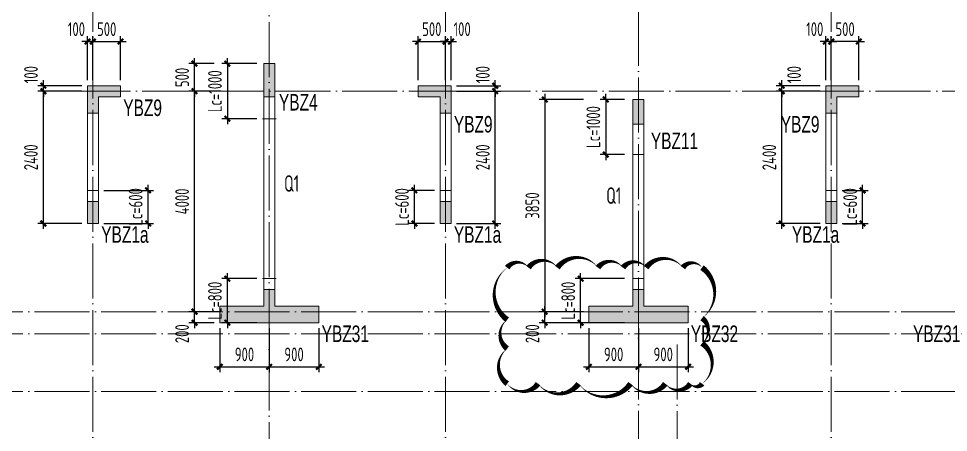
# Model space of a CAD drawing. Extents: x 5874492 to 7194610, y -939842 to -279257.
# Drawn here: x 6307261 to 6324135, y -705438 to -697931 of the extents above; entities that cross this region are included whole.
import ezdxf
from ezdxf.enums import TextEntityAlignment as Align

# ---------------------------------------------------------------- set-up
doc = ezdxf.new("R2010")
doc.units = 0
doc.header["$LTSCALE"] = 1000
doc.linetypes.add('DOTE', pattern=[2.42, 2, -0.2, 0.02, -0.2])
for name, color, linetype, lineweight in [('A-轴线-塔楼', 1, 'DOTE', 9), ('A-轴线-隔墙', 41, 'DOTE', 9), ('S-基础-HATCH', 251, 'Continuous', 20), ('S-墙柱-COLU', 50, 'Continuous', 20), ('S-墙柱-DIM', 3, 'Continuous', 20), ('S-墙柱-Lc填充', 8, 'Continuous', 20), ('S-墙柱-WALL', 6, 'Continuous', 20), ('S-墙柱-编号', 4, 'Continuous', 20), ('S-通用-TEXT', 7, 'Continuous', 20)]:
    doc.layers.add(name, color=color, linetype=linetype, lineweight=lineweight)
doc.layers.add('S-活动层-非打印1', color=170, linetype='Continuous', plot=False)
doc.styles.add('BW_Dim', font='Bweng.shx', dxfattribs={"width": 0.7, "bigfont": 'hztxt.shx'})
doc.styles.add('TSSD_Dimension', font='tssdeng.shx', dxfattribs={"width": 0.7, "bigfont": 'tssdchn.shx'})
doc.styles.add('TSSD_Rein', font='tssdeng.shx', dxfattribs={"width": 0.7, "bigfont": 'hztxt.shx'})
doc.dimstyles.new('TSSD_100_100', dxfattribs={"dimtxt": 250, "dimasz": 100, "dimexe": 100, "dimexo": 100, "dimgap": 100, "dimtad": 1, "dimdec": 0, "dimzin": 0, "dimdsep": 46, "dimtxsty": 'TSSD_Dimension', "dimblk": 'ARCHTICK', "dimcen": 0, "dimdle": 100, "dimclrt": 7, "dimadec": 0, "dimazin": 0, "dimtfac": 1, "dimtdec": 0, "dimtix": 1, "dimtmove": 2, "dimatfit": 0, "dimfxl": 0, "dimtolj": 1, "dimtzin": 0, "dimarcsym": 0})

# ---------------------------------------------------------------- blocks, each defined once
blk = doc.blocks.new('_ArchTick')
at = {"color": 0, "linetype": 'ByBlock', "const_width": 0.4}
blk.add_lwpolyline([(-0.5, -0.5), (0.5, 0.5)], dxfattribs=at)
blk = doc.blocks.new('*D1018')
at = {"layer": 'Defpoints', "color": 0, "transparency": 16777216}
for p in [(6321910, -698348), (6321910, -699148), (6322010, -699148)]:
    blk.add_point(p, dxfattribs=at)
at = {"layer": 'S-墙柱-DIM', "color": 0, "lineweight": -2, "transparency": 16777216}
for p, q in [((6321910, -699048), (6321910, -698248)), ((6322010, -699048), (6322010, -698248)), ((6321910, -698348), (6321810, -698348)), ((6322010, -698348), (6321910, -698348)), ((6322010, -698348), (6322110, -698348))]:
    blk.add_line(p, q, dxfattribs=at)
at = {"layer": 'S-墙柱-DIM', "color": 0, "lineweight": -2, "transparency": 16777216, "xscale": 100, "yscale": 100, "zscale": 100}
blk.add_blockref('_ArchTick', (6321910, -698348), dxfattribs=at)
at = {"layer": 'S-墙柱-DIM', "color": 0, "lineweight": -2, "transparency": 16777216, "xscale": 100, "yscale": 100, "zscale": 100, "rotation": 180}
blk.add_blockref('_ArchTick', (6322010, -698348), dxfattribs=at)
at = {"layer": 'S-墙柱-DIM', "color": 7, "transparency": 16777216, "insert": (6321710, -698123), "char_height": 250, "attachment_point": 5, "style": 'TSSD_Dimension'}
blk.add_mtext('\\A1;100', dxfattribs=at)
blk = doc.blocks.new('*D1019')
at = {"layer": 'Defpoints', "color": 0, "transparency": 16777216}
for p in [(6322010, -698348), (6322010, -699148), (6322510, -699148)]:
    blk.add_point(p, dxfattribs=at)
at = {"layer": 'S-墙柱-DIM', "color": 0, "lineweight": -2, "transparency": 16777216}
for p, q in [((6322010, -699048), (6322010, -698248)), ((6322510, -699048), (6322510, -698248)), ((6322010, -698348), (6321910, -698348)), ((6322510, -698348), (6322010, -698348)), ((6322510, -698348), (6322610, -698348))]:
    blk.add_line(p, q, dxfattribs=at)
at = {"layer": 'S-墙柱-DIM', "color": 0, "lineweight": -2, "transparency": 16777216, "xscale": 100, "yscale": 100, "zscale": 100}
blk.add_blockref('_ArchTick', (6322010, -698348), dxfattribs=at)
at = {"layer": 'S-墙柱-DIM', "color": 0, "lineweight": -2, "transparency": 16777216, "xscale": 100, "yscale": 100, "zscale": 100, "rotation": 180}
blk.add_blockref('_ArchTick', (6322510, -698348), dxfattribs=at)
at = {"layer": 'S-墙柱-DIM', "color": 7, "transparency": 16777216, "insert": (6322260, -698123), "char_height": 250, "attachment_point": 5, "style": 'TSSD_Dimension'}
blk.add_mtext('\\A1;500', dxfattribs=at)
blk = doc.blocks.new('*D1020')
at = {"layer": 'Defpoints', "color": 0, "transparency": 16777216}
for p in [(6321110, -699148), (6321910, -699148), (6321910, -699248)]:
    blk.add_point(p, dxfattribs=at)
at = {"layer": 'S-墙柱-DIM', "color": 0, "lineweight": -2, "transparency": 16777216}
for p, q in [((6321110, -699148), (6321110, -699048)), ((6321810, -699148), (6321010, -699148)), ((6321810, -699248), (6321010, -699248)), ((6321110, -699248), (6321110, -699148)), ((6321110, -699248), (6321110, -699348))]:
    blk.add_line(p, q, dxfattribs=at)
at = {"layer": 'S-墙柱-DIM', "color": 0, "lineweight": -2, "transparency": 16777216, "xscale": 100, "yscale": 100, "zscale": 100}
for p, rotation in [((6321110, -699148), 270), ((6321110, -699248), 90)]:
    blk.add_blockref('_ArchTick', p, dxfattribs=dict(at, rotation=rotation))
at = {"layer": 'S-墙柱-DIM', "color": 7, "transparency": 16777216, "insert": (6321335, -698948), "char_height": 250, "attachment_point": 5, "rotation": 90, "style": 'TSSD_Dimension'}
blk.add_mtext('\\A1;100', dxfattribs=at)
blk = doc.blocks.new('*D1021')
at = {"layer": 'Defpoints', "color": 0, "transparency": 16777216}
for p in [(6321110, -699248), (6321910, -699248), (6321910, -701648)]:
    blk.add_point(p, dxfattribs=at)
at = {"layer": 'S-墙柱-DIM', "color": 0, "lineweight": -2, "transparency": 16777216}
for p, q in [((6321810, -699248), (6321010, -699248)), ((6321110, -701748), (6321110, -699148)), ((6321810, -701648), (6321010, -701648))]:
    blk.add_line(p, q, dxfattribs=at)
at = {"layer": 'S-墙柱-DIM', "color": 0, "lineweight": -2, "transparency": 16777216, "xscale": 100, "yscale": 100, "zscale": 100}
for p, rotation in [((6321110, -699248), 90), ((6321110, -701648), 270)]:
    blk.add_blockref('_ArchTick', p, dxfattribs=dict(at, rotation=rotation))
at = {"layer": 'S-墙柱-DIM', "color": 7, "transparency": 16777216, "insert": (6320885, -700448), "char_height": 250, "attachment_point": 5, "rotation": 90, "style": 'TSSD_Dimension'}
blk.add_mtext('\\A1;2400', dxfattribs=at)
blk = doc.blocks.new('*D1086')
at = {"layer": 'Defpoints', "color": 0, "transparency": 16777216}
for p in [(6322110, -701048), (6322577, -701048), (6322110, -701648)]:
    blk.add_point(p, dxfattribs=at)
at = {"layer": 'S-墙柱-DIM', "color": 0, "lineweight": -2, "transparency": 16777216}
for p, q in [((6322577, -701048), (6322577, -700948)), ((6322210, -701048), (6322677, -701048)), ((6322577, -701648), (6322577, -701048)), ((6322210, -701648), (6322677, -701648)), ((6322577, -701648), (6322577, -701748))]:
    blk.add_line(p, q, dxfattribs=at)
at = {"layer": 'S-墙柱-DIM', "color": 0, "lineweight": -2, "transparency": 16777216, "xscale": 100, "yscale": 100, "zscale": 100}
for p, rotation in [((6322577, -701048), 270), ((6322577, -701648), 90)]:
    blk.add_blockref('_ArchTick', p, dxfattribs=dict(at, rotation=rotation))
at = {"layer": 'S-墙柱-DIM', "color": 7, "transparency": 16777216, "insert": (6322352, -701348), "char_height": 250, "attachment_point": 5, "rotation": 90, "style": 'TSSD_Dimension'}
blk.add_mtext('\\A1;Lc=600', dxfattribs=at)
blk = doc.blocks.new('*D1115')
at = {"layer": 'Defpoints', "color": 0, "transparency": 16777216}
for p in [(6318510, -703448), (6319410, -703448), (6319410, -704248)]:
    blk.add_point(p, dxfattribs=at)
at = {"layer": 'S-墙柱-DIM', "color": 0, "lineweight": -2, "transparency": 16777216}
for p, q in [((6318510, -703548), (6318510, -704348)), ((6319410, -703548), (6319410, -704348)), ((6318410, -704248), (6319510, -704248))]:
    blk.add_line(p, q, dxfattribs=at)
at = {"layer": 'S-墙柱-DIM', "color": 0, "lineweight": -2, "transparency": 16777216, "xscale": 100, "yscale": 100, "zscale": 100, "rotation": 180}
blk.add_blockref('_ArchTick', (6318510, -704248), dxfattribs=at)
at = {"layer": 'S-墙柱-DIM', "color": 0, "lineweight": -2, "transparency": 16777216, "xscale": 100, "yscale": 100, "zscale": 100}
blk.add_blockref('_ArchTick', (6319410, -704248), dxfattribs=at)
at = {"layer": 'S-墙柱-DIM', "color": 7, "transparency": 16777216, "insert": (6318960, -704023), "char_height": 250, "attachment_point": 5, "style": 'TSSD_Dimension'}
blk.add_mtext('\\A1;900', dxfattribs=at)
blk = doc.blocks.new('*D1116')
at = {"layer": 'Defpoints', "color": 0, "transparency": 16777216}
for p in [(6317610, -703448), (6318510, -703448), (6318510, -704248)]:
    blk.add_point(p, dxfattribs=at)
at = {"layer": 'S-墙柱-DIM', "color": 0, "lineweight": -2, "transparency": 16777216}
for p, q in [((6317610, -703548), (6317610, -704348)), ((6318510, -703548), (6318510, -704348)), ((6317510, -704248), (6318610, -704248))]:
    blk.add_line(p, q, dxfattribs=at)
at = {"layer": 'S-墙柱-DIM', "color": 0, "lineweight": -2, "transparency": 16777216, "xscale": 100, "yscale": 100, "zscale": 100, "rotation": 180}
blk.add_blockref('_ArchTick', (6317610, -704248), dxfattribs=at)
at = {"layer": 'S-墙柱-DIM', "color": 0, "lineweight": -2, "transparency": 16777216, "xscale": 100, "yscale": 100, "zscale": 100}
blk.add_blockref('_ArchTick', (6318510, -704248), dxfattribs=at)
at = {"layer": 'S-墙柱-DIM', "color": 7, "transparency": 16777216, "insert": (6318060, -704023), "char_height": 250, "attachment_point": 5, "style": 'TSSD_Dimension'}
blk.add_mtext('\\A1;900', dxfattribs=at)
blk = doc.blocks.new('*D1117')
at = {"layer": 'Defpoints', "color": 0, "transparency": 16777216}
for p in [(6317610, -699398), (6316810, -703248), (6317610, -703248)]:
    blk.add_point(p, dxfattribs=at)
at = {"layer": 'S-墙柱-DIM', "color": 0, "lineweight": -2, "transparency": 16777216}
for p, q in [((6317510, -699398), (6316710, -699398)), ((6316810, -699298), (6316810, -703348)), ((6317510, -703248), (6316710, -703248))]:
    blk.add_line(p, q, dxfattribs=at)
at = {"layer": 'S-墙柱-DIM', "color": 0, "lineweight": -2, "transparency": 16777216, "xscale": 100, "yscale": 100, "zscale": 100}
for p, rotation in [((6316810, -699398), 90), ((6316810, -703248), 270)]:
    blk.add_blockref('_ArchTick', p, dxfattribs=dict(at, rotation=rotation))
at = {"layer": 'S-墙柱-DIM', "color": 7, "transparency": 16777216, "insert": (6316585, -701323), "char_height": 250, "attachment_point": 5, "rotation": 90, "style": 'TSSD_Dimension'}
blk.add_mtext('\\A1;3850', dxfattribs=at)
blk = doc.blocks.new('*D1118')
at = {"layer": 'Defpoints', "color": 0, "transparency": 16777216}
for p in [(6316810, -703248), (6317610, -703248), (6317610, -703448)]:
    blk.add_point(p, dxfattribs=at)
at = {"layer": 'S-墙柱-DIM', "color": 0, "lineweight": -2, "transparency": 16777216}
for p, q in [((6316810, -703248), (6316810, -703148)), ((6317510, -703248), (6316710, -703248)), ((6316810, -703448), (6316810, -703248)), ((6317510, -703448), (6316710, -703448)), ((6316810, -703448), (6316810, -703548))]:
    blk.add_line(p, q, dxfattribs=at)
at = {"layer": 'S-墙柱-DIM', "color": 0, "lineweight": -2, "transparency": 16777216, "xscale": 100, "yscale": 100, "zscale": 100}
for p, rotation in [((6316810, -703248), 270), ((6316810, -703448), 90)]:
    blk.add_blockref('_ArchTick', p, dxfattribs=dict(at, rotation=rotation))
at = {"layer": 'S-墙柱-DIM', "color": 7, "transparency": 16777216, "insert": (6316585, -703648), "char_height": 250, "attachment_point": 5, "rotation": 90, "style": 'TSSD_Dimension'}
blk.add_mtext('\\A1;200', dxfattribs=at)
blk = doc.blocks.new('*D1128')
at = {"layer": 'Defpoints', "color": 0, "transparency": 16777216}
for p in [(6315110, -698348), (6315010, -699148), (6315110, -699148)]:
    blk.add_point(p, dxfattribs=at)
at = {"layer": 'S-墙柱-DIM', "color": 0, "lineweight": -2, "transparency": 16777216}
for p, q in [((6315010, -699048), (6315010, -698248)), ((6315110, -699048), (6315110, -698248)), ((6315010, -698348), (6314910, -698348)), ((6315010, -698348), (6315110, -698348)), ((6315110, -698348), (6315210, -698348))]:
    blk.add_line(p, q, dxfattribs=at)
at = {"layer": 'S-墙柱-DIM', "color": 0, "lineweight": -2, "transparency": 16777216, "xscale": 100, "yscale": 100, "zscale": 100}
blk.add_blockref('_ArchTick', (6315010, -698348), dxfattribs=at)
at = {"layer": 'S-墙柱-DIM', "color": 0, "lineweight": -2, "transparency": 16777216, "xscale": 100, "yscale": 100, "zscale": 100, "rotation": 180}
blk.add_blockref('_ArchTick', (6315110, -698348), dxfattribs=at)
at = {"layer": 'S-墙柱-DIM', "color": 7, "transparency": 16777216, "insert": (6315310, -698123), "char_height": 250, "attachment_point": 5, "style": 'TSSD_Dimension'}
blk.add_mtext('\\A1;100', dxfattribs=at)
blk = doc.blocks.new('*D1129')
at = {"layer": 'Defpoints', "color": 0, "transparency": 16777216}
for p in [(6315010, -698348), (6314510, -699148), (6315010, -699148)]:
    blk.add_point(p, dxfattribs=at)
at = {"layer": 'S-墙柱-DIM', "color": 0, "lineweight": -2, "transparency": 16777216}
for p, q in [((6314510, -699048), (6314510, -698248)), ((6315010, -699048), (6315010, -698248)), ((6314510, -698348), (6314410, -698348)), ((6314510, -698348), (6315010, -698348)), ((6315010, -698348), (6315110, -698348))]:
    blk.add_line(p, q, dxfattribs=at)
at = {"layer": 'S-墙柱-DIM', "color": 0, "lineweight": -2, "transparency": 16777216, "xscale": 100, "yscale": 100, "zscale": 100}
blk.add_blockref('_ArchTick', (6314510, -698348), dxfattribs=at)
at = {"layer": 'S-墙柱-DIM', "color": 0, "lineweight": -2, "transparency": 16777216, "xscale": 100, "yscale": 100, "zscale": 100, "rotation": 180}
blk.add_blockref('_ArchTick', (6315010, -698348), dxfattribs=at)
at = {"layer": 'S-墙柱-DIM', "color": 7, "transparency": 16777216, "insert": (6314760, -698123), "char_height": 250, "attachment_point": 5, "style": 'TSSD_Dimension'}
blk.add_mtext('\\A1;500', dxfattribs=at)
blk = doc.blocks.new('*D1130')
at = {"layer": 'Defpoints', "color": 0, "transparency": 16777216}
for p in [(6315110, -699148), (6315110, -699248), (6315910, -699148)]:
    blk.add_point(p, dxfattribs=at)
at = {"layer": 'S-墙柱-DIM', "color": 0, "lineweight": -2, "transparency": 16777216}
for p, q in [((6315910, -699148), (6315910, -699048)), ((6315210, -699148), (6316010, -699148)), ((6315210, -699248), (6316010, -699248)), ((6315910, -699248), (6315910, -699148)), ((6315910, -699248), (6315910, -699348))]:
    blk.add_line(p, q, dxfattribs=at)
at = {"layer": 'S-墙柱-DIM', "color": 0, "lineweight": -2, "transparency": 16777216, "xscale": 100, "yscale": 100, "zscale": 100}
for p, rotation in [((6315910, -699148), 270), ((6315910, -699248), 90)]:
    blk.add_blockref('_ArchTick', p, dxfattribs=dict(at, rotation=rotation))
at = {"layer": 'S-墙柱-DIM', "color": 7, "transparency": 16777216, "insert": (6315685, -698948), "char_height": 250, "attachment_point": 5, "rotation": 90, "style": 'TSSD_Dimension'}
blk.add_mtext('\\A1;100', dxfattribs=at)
blk = doc.blocks.new('*D1131')
at = {"layer": 'Defpoints', "color": 0, "transparency": 16777216}
for p in [(6315110, -699248), (6315910, -699248), (6315110, -701648)]:
    blk.add_point(p, dxfattribs=at)
at = {"layer": 'S-墙柱-DIM', "color": 0, "lineweight": -2, "transparency": 16777216}
for p, q in [((6315210, -699248), (6316010, -699248)), ((6315910, -701748), (6315910, -699148)), ((6315210, -701648), (6316010, -701648))]:
    blk.add_line(p, q, dxfattribs=at)
at = {"layer": 'S-墙柱-DIM', "color": 0, "lineweight": -2, "transparency": 16777216, "xscale": 100, "yscale": 100, "zscale": 100}
for p, rotation in [((6315910, -699248), 90), ((6315910, -701648), 270)]:
    blk.add_blockref('_ArchTick', p, dxfattribs=dict(at, rotation=rotation))
at = {"layer": 'S-墙柱-DIM', "color": 7, "transparency": 16777216, "insert": (6315685, -700448), "char_height": 250, "attachment_point": 5, "rotation": 90, "style": 'TSSD_Dimension'}
blk.add_mtext('\\A1;2400', dxfattribs=at)
blk = doc.blocks.new('*D1132')
at = {"layer": 'Defpoints', "color": 0, "transparency": 16777216}
for p in [(6311810, -703448), (6312710, -703448), (6312710, -704248)]:
    blk.add_point(p, dxfattribs=at)
at = {"layer": 'S-墙柱-DIM', "color": 0, "lineweight": -2, "transparency": 16777216}
for p, q in [((6311810, -703548), (6311810, -704348)), ((6312710, -703548), (6312710, -704348)), ((6311710, -704248), (6312810, -704248))]:
    blk.add_line(p, q, dxfattribs=at)
at = {"layer": 'S-墙柱-DIM', "color": 0, "lineweight": -2, "transparency": 16777216, "xscale": 100, "yscale": 100, "zscale": 100, "rotation": 180}
blk.add_blockref('_ArchTick', (6311810, -704248), dxfattribs=at)
at = {"layer": 'S-墙柱-DIM', "color": 0, "lineweight": -2, "transparency": 16777216, "xscale": 100, "yscale": 100, "zscale": 100}
blk.add_blockref('_ArchTick', (6312710, -704248), dxfattribs=at)
at = {"layer": 'S-墙柱-DIM', "color": 7, "transparency": 16777216, "insert": (6312260, -704023), "char_height": 250, "attachment_point": 5, "style": 'TSSD_Dimension'}
blk.add_mtext('\\A1;900', dxfattribs=at)
blk = doc.blocks.new('*D1133')
at = {"layer": 'Defpoints', "color": 0, "transparency": 16777216}
for p in [(6310910, -703448), (6311810, -703448), (6311810, -704248)]:
    blk.add_point(p, dxfattribs=at)
at = {"layer": 'S-墙柱-DIM', "color": 0, "lineweight": -2, "transparency": 16777216}
for p, q in [((6310910, -703548), (6310910, -704348)), ((6311810, -703548), (6311810, -704348)), ((6310810, -704248), (6311910, -704248))]:
    blk.add_line(p, q, dxfattribs=at)
at = {"layer": 'S-墙柱-DIM', "color": 0, "lineweight": -2, "transparency": 16777216, "xscale": 100, "yscale": 100, "zscale": 100, "rotation": 180}
blk.add_blockref('_ArchTick', (6310910, -704248), dxfattribs=at)
at = {"layer": 'S-墙柱-DIM', "color": 0, "lineweight": -2, "transparency": 16777216, "xscale": 100, "yscale": 100, "zscale": 100}
blk.add_blockref('_ArchTick', (6311810, -704248), dxfattribs=at)
at = {"layer": 'S-墙柱-DIM', "color": 7, "transparency": 16777216, "insert": (6311360, -704023), "char_height": 250, "attachment_point": 5, "style": 'TSSD_Dimension'}
blk.add_mtext('\\A1;900', dxfattribs=at)
blk = doc.blocks.new('*D1134')
at = {"layer": 'Defpoints', "color": 0, "transparency": 16777216}
for p in [(6310453, -698748), (6310910, -698748), (6310910, -699248)]:
    blk.add_point(p, dxfattribs=at)
at = {"layer": 'S-墙柱-DIM', "color": 0, "lineweight": -2, "transparency": 16777216}
for p, q in [((6310810, -698748), (6310353, -698748)), ((6310453, -698748), (6310453, -698648)), ((6310453, -699248), (6310453, -698748)), ((6310810, -699248), (6310353, -699248)), ((6310453, -699248), (6310453, -699348))]:
    blk.add_line(p, q, dxfattribs=at)
at = {"layer": 'S-墙柱-DIM', "color": 0, "lineweight": -2, "transparency": 16777216, "xscale": 100, "yscale": 100, "zscale": 100}
for p, rotation in [((6310453, -698748), 270), ((6310453, -699248), 90)]:
    blk.add_blockref('_ArchTick', p, dxfattribs=dict(at, rotation=rotation))
at = {"layer": 'S-墙柱-DIM', "color": 7, "transparency": 16777216, "insert": (6310228, -698998), "char_height": 250, "attachment_point": 5, "rotation": 90, "style": 'TSSD_Dimension'}
blk.add_mtext('\\A1;500', dxfattribs=at)
blk = doc.blocks.new('*D1135')
at = {"layer": 'Defpoints', "color": 0, "transparency": 16777216}
for p in [(6310453, -699248), (6310910, -699248), (6310910, -703248)]:
    blk.add_point(p, dxfattribs=at)
at = {"layer": 'S-墙柱-DIM', "color": 0, "lineweight": -2, "transparency": 16777216}
for p, q in [((6310810, -699248), (6310353, -699248)), ((6310453, -703348), (6310453, -699148)), ((6310810, -703248), (6310353, -703248))]:
    blk.add_line(p, q, dxfattribs=at)
at = {"layer": 'S-墙柱-DIM', "color": 0, "lineweight": -2, "transparency": 16777216, "xscale": 100, "yscale": 100, "zscale": 100}
for p, rotation in [((6310453, -699248), 90), ((6310453, -703248), 270)]:
    blk.add_blockref('_ArchTick', p, dxfattribs=dict(at, rotation=rotation))
at = {"layer": 'S-墙柱-DIM', "color": 7, "transparency": 16777216, "insert": (6310228, -701248), "char_height": 250, "attachment_point": 5, "rotation": 90, "style": 'TSSD_Dimension'}
blk.add_mtext('\\A1;4000', dxfattribs=at)
blk = doc.blocks.new('*D1136')
at = {"layer": 'Defpoints', "color": 0, "transparency": 16777216}
for p in [(6310453, -703248), (6310910, -703248), (6310910, -703448)]:
    blk.add_point(p, dxfattribs=at)
at = {"layer": 'S-墙柱-DIM', "color": 0, "lineweight": -2, "transparency": 16777216}
for p, q in [((6310453, -703248), (6310453, -703148)), ((6310810, -703248), (6310353, -703248)), ((6310453, -703448), (6310453, -703248)), ((6310810, -703448), (6310353, -703448)), ((6310453, -703448), (6310453, -703548))]:
    blk.add_line(p, q, dxfattribs=at)
at = {"layer": 'S-墙柱-DIM', "color": 0, "lineweight": -2, "transparency": 16777216, "xscale": 100, "yscale": 100, "zscale": 100}
for p, rotation in [((6310453, -703248), 270), ((6310453, -703448), 90)]:
    blk.add_blockref('_ArchTick', p, dxfattribs=dict(at, rotation=rotation))
at = {"layer": 'S-墙柱-DIM', "color": 7, "transparency": 16777216, "insert": (6310228, -703648), "char_height": 250, "attachment_point": 5, "rotation": 90, "style": 'TSSD_Dimension'}
blk.add_mtext('\\A1;200', dxfattribs=at)
blk = doc.blocks.new('*D1146')
at = {"layer": 'Defpoints', "color": 0, "transparency": 16777216}
for p in [(6309110, -698348), (6308610, -699148), (6309110, -699148)]:
    blk.add_point(p, dxfattribs=at)
at = {"layer": 'S-墙柱-DIM', "color": 0, "lineweight": -2, "transparency": 16777216}
for p, q in [((6308610, -699048), (6308610, -698248)), ((6309110, -699048), (6309110, -698248)), ((6308610, -698348), (6308510, -698348)), ((6308610, -698348), (6309110, -698348)), ((6309110, -698348), (6309210, -698348))]:
    blk.add_line(p, q, dxfattribs=at)
at = {"layer": 'S-墙柱-DIM', "color": 0, "lineweight": -2, "transparency": 16777216, "xscale": 100, "yscale": 100, "zscale": 100}
blk.add_blockref('_ArchTick', (6308610, -698348), dxfattribs=at)
at = {"layer": 'S-墙柱-DIM', "color": 0, "lineweight": -2, "transparency": 16777216, "xscale": 100, "yscale": 100, "zscale": 100, "rotation": 180}
blk.add_blockref('_ArchTick', (6309110, -698348), dxfattribs=at)
at = {"layer": 'S-墙柱-DIM', "color": 7, "transparency": 16777216, "insert": (6308860, -698123), "char_height": 250, "attachment_point": 5, "style": 'TSSD_Dimension'}
blk.add_mtext('\\A1;500', dxfattribs=at)
blk = doc.blocks.new('*D1147')
at = {"layer": 'Defpoints', "color": 0, "transparency": 16777216}
for p in [(6308610, -698348), (6308510, -699148), (6308610, -699148)]:
    blk.add_point(p, dxfattribs=at)
at = {"layer": 'S-墙柱-DIM', "color": 0, "lineweight": -2, "transparency": 16777216}
for p, q in [((6308510, -699048), (6308510, -698248)), ((6308610, -699048), (6308610, -698248)), ((6308510, -698348), (6308410, -698348)), ((6308510, -698348), (6308610, -698348)), ((6308610, -698348), (6308710, -698348))]:
    blk.add_line(p, q, dxfattribs=at)
at = {"layer": 'S-墙柱-DIM', "color": 0, "lineweight": -2, "transparency": 16777216, "xscale": 100, "yscale": 100, "zscale": 100}
blk.add_blockref('_ArchTick', (6308510, -698348), dxfattribs=at)
at = {"layer": 'S-墙柱-DIM', "color": 0, "lineweight": -2, "transparency": 16777216, "xscale": 100, "yscale": 100, "zscale": 100, "rotation": 180}
blk.add_blockref('_ArchTick', (6308610, -698348), dxfattribs=at)
at = {"layer": 'S-墙柱-DIM', "color": 7, "transparency": 16777216, "insert": (6308310, -698123), "char_height": 250, "attachment_point": 5, "style": 'TSSD_Dimension'}
blk.add_mtext('\\A1;100', dxfattribs=at)
blk = doc.blocks.new('*D1148')
at = {"layer": 'Defpoints', "color": 0, "transparency": 16777216}
for p in [(6307710, -699148), (6308510, -699148), (6308510, -699248)]:
    blk.add_point(p, dxfattribs=at)
at = {"layer": 'S-墙柱-DIM', "color": 0, "lineweight": -2, "transparency": 16777216}
for p, q in [((6307710, -699148), (6307710, -699048)), ((6308410, -699148), (6307610, -699148)), ((6308410, -699248), (6307610, -699248)), ((6307710, -699248), (6307710, -699148)), ((6307710, -699248), (6307710, -699348))]:
    blk.add_line(p, q, dxfattribs=at)
at = {"layer": 'S-墙柱-DIM', "color": 0, "lineweight": -2, "transparency": 16777216, "xscale": 100, "yscale": 100, "zscale": 100}
for p, rotation in [((6307710, -699148), 270), ((6307710, -699248), 90)]:
    blk.add_blockref('_ArchTick', p, dxfattribs=dict(at, rotation=rotation))
at = {"layer": 'S-墙柱-DIM', "color": 7, "transparency": 16777216, "insert": (6307485, -698948), "char_height": 250, "attachment_point": 5, "rotation": 90, "style": 'TSSD_Dimension'}
blk.add_mtext('\\A1;100', dxfattribs=at)
blk = doc.blocks.new('*D1149')
at = {"layer": 'Defpoints', "color": 0, "transparency": 16777216}
for p in [(6307710, -699248), (6308510, -699248), (6308510, -701648)]:
    blk.add_point(p, dxfattribs=at)
at = {"layer": 'S-墙柱-DIM', "color": 0, "lineweight": -2, "transparency": 16777216}
for p, q in [((6308410, -699248), (6307610, -699248)), ((6307710, -701748), (6307710, -699148)), ((6308410, -701648), (6307610, -701648))]:
    blk.add_line(p, q, dxfattribs=at)
at = {"layer": 'S-墙柱-DIM', "color": 0, "lineweight": -2, "transparency": 16777216, "xscale": 100, "yscale": 100, "zscale": 100}
for p, rotation in [((6307710, -699248), 90), ((6307710, -701648), 270)]:
    blk.add_blockref('_ArchTick', p, dxfattribs=dict(at, rotation=rotation))
at = {"layer": 'S-墙柱-DIM', "color": 7, "transparency": 16777216, "insert": (6307485, -700448), "char_height": 250, "attachment_point": 5, "rotation": 90, "style": 'TSSD_Dimension'}
blk.add_mtext('\\A1;2400', dxfattribs=at)
blk = doc.blocks.new('*D1194')
at = {"layer": 'Defpoints', "color": 0, "transparency": 16777216}
for p in [(6318360, -699398), (6317916, -700398), (6318360, -700398)]:
    blk.add_point(p, dxfattribs=at)
at = {"layer": 'S-墙柱-DIM', "color": 0, "lineweight": -2, "transparency": 16777216}
for p, q in [((6318260, -699398), (6317816, -699398)), ((6317916, -699398), (6317916, -699298)), ((6317916, -699398), (6317916, -700398)), ((6318260, -700398), (6317816, -700398)), ((6317916, -700398), (6317916, -700498))]:
    blk.add_line(p, q, dxfattribs=at)
at = {"layer": 'S-墙柱-DIM', "color": 0, "lineweight": -2, "transparency": 16777216, "xscale": 100, "yscale": 100, "zscale": 100}
for p, rotation in [((6317916, -699398), 270), ((6317916, -700398), 90)]:
    blk.add_blockref('_ArchTick', p, dxfattribs=dict(at, rotation=rotation))
at = {"layer": 'S-墙柱-DIM', "color": 7, "transparency": 16777216, "insert": (6317691, -699898), "char_height": 250, "attachment_point": 5, "rotation": 90, "style": 'TSSD_Dimension'}
blk.add_mtext('\\A1;Lc=1000', dxfattribs=at)
blk = doc.blocks.new('*D1195')
at = {"layer": 'Defpoints', "color": 0, "transparency": 16777216}
for p in [(6317460, -702648), (6318360, -702648), (6318360, -703448)]:
    blk.add_point(p, dxfattribs=at)
at = {"layer": 'S-墙柱-DIM', "color": 0, "lineweight": -2, "transparency": 16777216}
for p, q in [((6318260, -702648), (6317360, -702648)), ((6317460, -702648), (6317460, -702548)), ((6317460, -703448), (6317460, -702648)), ((6318260, -703448), (6317360, -703448)), ((6317460, -703448), (6317460, -703548))]:
    blk.add_line(p, q, dxfattribs=at)
at = {"layer": 'S-墙柱-DIM', "color": 0, "lineweight": -2, "transparency": 16777216, "xscale": 100, "yscale": 100, "zscale": 100}
for p, rotation in [((6317460, -702648), 270), ((6317460, -703448), 90)]:
    blk.add_blockref('_ArchTick', p, dxfattribs=dict(at, rotation=rotation))
at = {"layer": 'S-墙柱-DIM', "color": 7, "transparency": 16777216, "insert": (6317235, -703048), "char_height": 250, "attachment_point": 5, "rotation": 90, "style": 'TSSD_Dimension'}
blk.add_mtext('\\A1;Lc=800', dxfattribs=at)
blk = doc.blocks.new('*D1196')
at = {"layer": 'Defpoints', "color": 0, "transparency": 16777216}
for p in [(6311685, -698748), (6311049, -699748), (6311685, -699748)]:
    blk.add_point(p, dxfattribs=at)
at = {"layer": 'S-墙柱-DIM', "color": 0, "lineweight": -2, "transparency": 16777216}
for p, q in [((6311585, -698748), (6310949, -698748)), ((6311049, -698748), (6311049, -698648)), ((6311049, -698748), (6311049, -699748)), ((6311585, -699748), (6310949, -699748)), ((6311049, -699748), (6311049, -699848))]:
    blk.add_line(p, q, dxfattribs=at)
at = {"layer": 'S-墙柱-DIM', "color": 0, "lineweight": -2, "transparency": 16777216, "xscale": 100, "yscale": 100, "zscale": 100}
for p, rotation in [((6311049, -698748), 270), ((6311049, -699748), 90)]:
    blk.add_blockref('_ArchTick', p, dxfattribs=dict(at, rotation=rotation))
at = {"layer": 'S-墙柱-DIM', "color": 7, "transparency": 16777216, "insert": (6310824, -699248), "char_height": 250, "attachment_point": 5, "rotation": 90, "style": 'TSSD_Dimension'}
blk.add_mtext('\\A1;Lc=1000', dxfattribs=at)
blk = doc.blocks.new('*D1197')
at = {"layer": 'Defpoints', "color": 0, "transparency": 16777216}
for p in [(6311049, -702648), (6311685, -702648), (6311685, -703448)]:
    blk.add_point(p, dxfattribs=at)
at = {"layer": 'S-墙柱-DIM', "color": 0, "lineweight": -2, "transparency": 16777216}
for p, q in [((6311585, -702648), (6310949, -702648)), ((6311049, -702648), (6311049, -702548)), ((6311049, -703448), (6311049, -702648)), ((6311585, -703448), (6310949, -703448)), ((6311049, -703448), (6311049, -703548))]:
    blk.add_line(p, q, dxfattribs=at)
at = {"layer": 'S-墙柱-DIM', "color": 0, "lineweight": -2, "transparency": 16777216, "xscale": 100, "yscale": 100, "zscale": 100}
for p, rotation in [((6311049, -702648), 270), ((6311049, -703448), 90)]:
    blk.add_blockref('_ArchTick', p, dxfattribs=dict(at, rotation=rotation))
at = {"layer": 'S-墙柱-DIM', "color": 7, "transparency": 16777216, "insert": (6310824, -703048), "char_height": 250, "attachment_point": 5, "rotation": 90, "style": 'TSSD_Dimension'}
blk.add_mtext('\\A1;Lc=800', dxfattribs=at)
blk = doc.blocks.new('*D1200')
at = {"layer": 'Defpoints', "color": 0, "transparency": 16777216}
for p in [(6314444, -701048), (6314910, -701048), (6314910, -701648)]:
    blk.add_point(p, dxfattribs=at)
at = {"layer": 'S-墙柱-DIM', "color": 0, "lineweight": -2, "transparency": 16777216}
for p, q in [((6314444, -701048), (6314444, -700948)), ((6314810, -701048), (6314344, -701048)), ((6314444, -701648), (6314444, -701048)), ((6314810, -701648), (6314344, -701648)), ((6314444, -701648), (6314444, -701748))]:
    blk.add_line(p, q, dxfattribs=at)
at = {"layer": 'S-墙柱-DIM', "color": 0, "lineweight": -2, "transparency": 16777216, "xscale": 100, "yscale": 100, "zscale": 100}
for p, rotation in [((6314444, -701048), 270), ((6314444, -701648), 90)]:
    blk.add_blockref('_ArchTick', p, dxfattribs=dict(at, rotation=rotation))
at = {"layer": 'S-墙柱-DIM', "color": 7, "transparency": 16777216, "insert": (6314219, -701348), "char_height": 250, "attachment_point": 5, "rotation": 90, "style": 'TSSD_Dimension'}
blk.add_mtext('\\A1;Lc=600', dxfattribs=at)
blk = doc.blocks.new('*D1201')
at = {"layer": 'Defpoints', "color": 0, "transparency": 16777216}
for p in [(6308710, -701048), (6309610, -701048), (6308710, -701648)]:
    blk.add_point(p, dxfattribs=at)
at = {"layer": 'S-墙柱-DIM', "color": 0, "lineweight": -2, "transparency": 16777216}
for p, q in [((6309610, -701048), (6309610, -700948)), ((6308810, -701048), (6309710, -701048)), ((6309610, -701648), (6309610, -701048)), ((6308810, -701648), (6309710, -701648)), ((6309610, -701648), (6309610, -701748))]:
    blk.add_line(p, q, dxfattribs=at)
at = {"layer": 'S-墙柱-DIM', "color": 0, "lineweight": -2, "transparency": 16777216, "xscale": 100, "yscale": 100, "zscale": 100}
for p, rotation in [((6309610, -701048), 270), ((6309610, -701648), 90)]:
    blk.add_blockref('_ArchTick', p, dxfattribs=dict(at, rotation=rotation))
at = {"layer": 'S-墙柱-DIM', "color": 7, "transparency": 16777216, "insert": (6309385, -701348), "char_height": 250, "attachment_point": 5, "rotation": 90, "style": 'TSSD_Dimension'}
blk.add_mtext('\\A1;Lc=600', dxfattribs=at)
blk = doc.blocks.new('ZHOUWANG3')
at = {"layer": 'A-轴线-塔楼', "linetype": 'DOTE', "ltscale": 0.5}
for p, q in [((105552, 248942), (105552, 226834)), ((112252, 241886), (112252, 226834)), ((102352, 240086), (102352, 226834)), ((108752, 240086), (108752, 226834)), ((115752, 240086), (115752, 226834)), ((122394, 235586), (101608, 235586)), ((139798, 231586), (85362, 231586)), ((112952, 230993), (112952, 226834))]:
    blk.add_line(p, q, dxfattribs=at)
at = {"layer": 'A-轴线-隔墙', "ltscale": 0.5}
for p, q in [((139798, 231186), (85362, 231186)), ((139798, 230136), (85362, 230136))]:
    blk.add_line(p, q, dxfattribs=at)

msp = doc.modelspace()

# ---------------------------------------------------------------- hatches: boundary and pattern name
at = {"layer": 'S-基础-HATCH'}
for points in [[(6311910.4, -698748.4), (6311710.4, -698748.4), (6311710.4, -699348.4), (6311910.4, -699348.4)], [(6308710.4, -699348.4), (6308710.4, -699648.4), (6308510.4, -699648.4), (6308510.4, -699148.4), (6309110.4, -699148.4), (6309110.4, -699348.4)], [(6314910.4, -699348.4), (6314910.4, -699648.4), (6315110.4, -699648.4), (6315110.4, -699148.4), (6314510.4, -699148.4), (6314510.4, -699348.4)], [(6322110.4, -699348.4), (6322110.4, -699648.4), (6321910.4, -699648.4), (6321910.4, -699148.4), (6322510.4, -699148.4), (6322510.4, -699348.4)], [(6318610.4, -699398.4), (6318410.4, -699398.4), (6318410.4, -699848.4), (6318610.4, -699848.4)], [(6308510.4, -701248.4), (6308510.4, -701648.4), (6308710.4, -701648.4), (6308710.4, -701248.4)], [(6315110.4, -701248.4), (6315110.4, -701648.4), (6314910.4, -701648.4), (6314910.4, -701248.4)], [(6321910.4, -701248.4), (6321910.4, -701648.4), (6322110.4, -701648.4), (6322110.4, -701248.4)], [(6312710.4, -703448.4), (6312710.4, -703148.4), (6311910.4, -703148.4), (6311910.4, -702848.4), (6311710.4, -702848.4), (6311710.4, -703148.4), (6310910.4, -703148.4), (6310910.4, -703448.4)], [(6319410.4, -703448.4), (6319410.4, -703148.4), (6318610.4, -703148.4), (6318610.4, -702848.4), (6318410.4, -702848.4), (6318410.4, -703148.4), (6317610.4, -703148.3), (6317610.4, -703448.4)]]:
    msp.add_hatch(color=256, dxfattribs=at).paths.add_polyline_path(points)

# ---------------------------------------------------------------- linework, layer by layer
at = {"layer": 'S-墙柱-COLU'}
for points in [[(6311910.4, -698748.4), (6311710.4, -698748.4), (6311710.4, -699348.4), (6311910.4, -699348.4)], [(6308710.4, -699348.4), (6308710.4, -699648.4), (6308510.4, -699648.4), (6308510.4, -699148.4), (6309110.4, -699148.4), (6309110.4, -699348.4)], [(6314910.4, -699348.4), (6314910.4, -699648.4), (6315110.4, -699648.4), (6315110.4, -699148.4), (6314510.4, -699148.4), (6314510.4, -699348.4)], [(6322110.4, -699348.4), (6322110.4, -699648.4), (6321910.4, -699648.4), (6321910.4, -699148.4), (6322510.4, -699148.4), (6322510.4, -699348.4)], [(6318610.4, -699398.4), (6318410.4, -699398.4), (6318410.4, -699848.4), (6318610.4, -699848.4)], [(6308510.4, -701248.4), (6308510.4, -701648.4), (6308710.4, -701648.4), (6308710.4, -701248.4)], [(6315110.4, -701248.4), (6315110.4, -701648.4), (6314910.4, -701648.4), (6314910.4, -701248.4)], [(6321910.4, -701248.4), (6321910.4, -701648.4), (6322110.4, -701648.4), (6322110.4, -701248.4)], [(6312710.4, -703448.4), (6312710.4, -703148.4), (6311910.4, -703148.4), (6311910.4, -702848.4), (6311710.4, -702848.4), (6311710.4, -703148.4), (6310910.4, -703148.4), (6310910.4, -703448.4)], [(6319410.4, -703448.4), (6319410.4, -703148.4), (6318610.4, -703148.4), (6318610.4, -702848.4), (6318410.4, -702848.4), (6318410.4, -703148.4), (6317610.4, -703148.4), (6317610.4, -703448.4)]]:
    msp.add_lwpolyline(points, close=True, dxfattribs=at)
at = {"layer": 'S-墙柱-Lc填充'}
for p, q in [((6311685.4, -699748.4), (6311935.4, -699748.4)), ((6318410.4, -700398.4), (6318610.4, -700398.4)), ((6308710.4, -701048.4), (6308510.4, -701048.4)), ((6315110.4, -701048.4), (6314910.4, -701048.4)), ((6321910.4, -701048.4), (6322110.4, -701048.4)), ((6311685.4, -702648.4), (6311935.4, -702648.4)), ((6318410.4, -702648.4), (6318610.4, -702648.4))]:
    msp.add_line(p, q, dxfattribs=at)
at = {"layer": 'S-墙柱-WALL'}
for points in [[(6312710.4, -703448.4), (6312710.4, -703148.4), (6311910.4, -703148.4), (6311910.4, -698748.4), (6311710.4, -698748.4), (6311710.4, -703148.4), (6310910.4, -703148.4), (6310910.4, -703448.4)], [(6308710.4, -699348.4), (6309110.4, -699348.4), (6309110.4, -699148.4), (6308510.4, -699148.4), (6308510.4, -701648.4), (6308710.4, -701648.4)], [(6315110.4, -701648.4), (6315110.4, -699148.4), (6314510.4, -699148.4), (6314510.4, -699348.4), (6314910.4, -699348.4), (6314910.4, -701648.4)], [(6321910.4, -701648.4), (6321910.4, -699148.4), (6322510.4, -699148.4), (6322510.4, -699348.4), (6322110.4, -699348.4), (6322110.4, -701648.4)], [(6319410.4, -703448.4), (6319410.4, -703148.4), (6318610.4, -703148.4), (6318610.4, -699398.4), (6318410.4, -699398.4), (6318410.4, -703148.4), (6317610.4, -703148.4), (6317610.4, -703448.4)]]:
    msp.add_lwpolyline(points, close=True, dxfattribs=at)
at = {"layer": 'S-活动层-非打印1'}
msp.add_lwpolyline([(6316128.5, -702448.9, 0, 105, 0.5), (6316128.5, -703393.9, 0, 105, 0.5), (6316128.5, -703918.9, 0, 105, 0.5), (6316128.5, -704555.5, 0, 105, 0.5), (6316688.5, -704555.5, 0, 105, 0.5), (6317423.5, -704555.5, 0, 105, 0.5), (6318368.5, -704555.5, 0, 105, 0.5), (6318998.5, -704555.5, 0, 105, 0.5), (6319453.5, -704555.5, 0, 105, 0.5), (6319664.8, -704555.5, 0, 105, 0.5), (6319664.8, -703820.5, 0, 105, 0.5), (6319664.8, -703365.5, 0, 105, 0.5), (6319664.8, -702448.9, 0, 105, 0.5), (6319314.8, -702448.9, 0, 105, 0.5), (6318649.8, -702448.9, 0, 105, 0.5), (6318229.8, -702448.9, 0, 105, 0.5), (6317774.8, -702448.9, 0, 105, 0.5), (6317039.8, -702448.9, 0, 105, 0.5), (6316514.8, -702448.9, 0, 105, 0.5)], format="xyseb", close=True, dxfattribs=at)

# ---------------------------------------------------------------- block references
msp.add_blockref('ZHOUWANG3', (6206258.5, -934834.8))

# ---------------------------------------------------------------- texts
at = {"layer": 'S-墙柱-编号', "style": 'TSSD_Rein', "width": 0.7}
for p in [(6312078.4, -701072.3), (6317924.3, -701292.6)]:
    msp.add_text('Q1', height=300, dxfattribs=at).set_placement(p)
at = {"layer": 'S-通用-TEXT', "style": 'BW_Dim', "width": 0.7}
for s, p in [('YBZ9', (6309160.4, -699398.4)), ('YBZ4', (6311985.4, -699298.4)), ('YBZ9', (6315160.4, -699698.4)), ('YBZ9', (6321093.1, -699698.4)), ('YBZ11', (6318735.4, -699998.4)), ('YBZ1a', (6308760.4, -701698.4)), ('YBZ1a', (6315160.4, -701698.4)), ('YBZ1a', (6321295.1, -701698.4)), ('YBZ31', (6312760.4, -703498.4)), ('YBZ32', (6319460.4, -703498.4)), ('YBZ31', (6323493.1, -703498.4))]:
    msp.add_text(s, height=300, dxfattribs=at).set_placement(p, align=Align.TOP_LEFT)

# ---------------------------------------------------------------- dimensions: what is measured, and where the dimension line sits
at = {"layer": 'S-墙柱-DIM'}
for base, p1, p2, picture, middle in [((6308610.4, -698348.4), (6308510.4, -699148.4), (6308610.4, -699148.4), '*D1147', (6308310.4, -698123.4)), ((6315110.4, -698348.4), (6315010.4, -699148.4), (6315110.4, -699148.4), '*D1128', (6315310.4, -698123.4))]:
    dim = msp.add_linear_dim(base=base, p1=p1, p2=p2, dimstyle='TSSD_100_100', dxfattribs=at)
    dim.commit()
    dim.dimension.update_dxf_attribs({"geometry": picture, "text_midpoint": middle, "dimtype": 128})
for base, p1, p2, picture, middle in [((6309110.4, -698348.4), (6308610.4, -699148.4), (6309110.4, -699148.4), '*D1146', (6308860.4, -698123.4)), ((6315010.4, -698348.4), (6314510.4, -699148.4), (6315010.4, -699148.4), '*D1129', (6314760.4, -698123.4)), ((6311810.4, -704248.4), (6310910.4, -703448.4), (6311810.4, -703448.4), '*D1133', (6311360.4, -704023.4)), ((6312710.4, -704248.4), (6311810.4, -703448.4), (6312710.4, -703448.4), '*D1132', (6312260.4, -704023.4)), ((6318510.4, -704248.4), (6317610.4, -703448.4), (6318510.4, -703448.4), '*D1116', (6318060.4, -704023.4)), ((6319410.4, -704248.4), (6318510.4, -703448.4), (6319410.4, -703448.4), '*D1115', (6318960.4, -704023.4))]:
    dim = msp.add_linear_dim(base=base, p1=p1, p2=p2, dimstyle='TSSD_100_100', dxfattribs=at)
    dim.commit()
    dim.dimension.update_dxf_attribs({"geometry": picture, "text_midpoint": middle})
for base, p1, p2, angle, picture, middle in [((6321910.4, -698348.4), (6322010.4, -699148.4), (6321910.4, -699148.4), 180, '*D1018', (6321710.4, -698123.4)), ((6307710.4, -699148.4), (6308510.4, -699248.4), (6308510.4, -699148.4), 90, '*D1148', (6307485.4, -698948.4)), ((6315910.4, -699148.4), (6315110.4, -699248.4), (6315110.4, -699148.4), 90, '*D1130', (6315685.4, -698948.4)), ((6321110.4, -699148.4), (6321910.4, -699248.4), (6321910.4, -699148.4), 90, '*D1020', (6321335.4, -698948.4)), ((6310453, -703248.4), (6310910.4, -703448.4), (6310910.4, -703248.4), 90, '*D1136', (6310228, -703648.4)), ((6316810.4, -703248.4), (6317610.4, -703448.4), (6317610.4, -703248.4), 90, '*D1118', (6316585.4, -703648.4))]:
    dim = msp.add_linear_dim(base=base, p1=p1, p2=p2, angle=angle, dimstyle='TSSD_100_100', dxfattribs=at)
    dim.commit()
    dim.dimension.update_dxf_attribs({"geometry": picture, "text_midpoint": middle, "dimtype": 128})
for base, p1, p2, angle, picture, middle in [((6322010.4, -698348.4), (6322510.4, -699148.4), (6322010.4, -699148.4), 180, '*D1019', (6322260.4, -698123.4)), ((6310453, -698748.4), (6310910.4, -699248.4), (6310910.4, -698748.4), 90, '*D1134', (6310228, -698998.4)), ((6307710.4, -699248.4), (6308510.4, -701648.4), (6308510.4, -699248.4), 90, '*D1149', (6307485.4, -700448.4)), ((6310453, -699248.4), (6310910.4, -703248.4), (6310910.4, -699248.4), 90, '*D1135', (6310228, -701248.4)), ((6315910.4, -699248.4), (6315110.4, -701648.4), (6315110.4, -699248.4), 90, '*D1131', (6315685.4, -700448.4)), ((6321110.4, -699248.4), (6321910.4, -701648.4), (6321910.4, -699248.4), 90, '*D1021', (6320885.4, -700448.4)), ((6316810.4, -703248.4), (6317610.4, -699398.4), (6317610.4, -703248.4), 90, '*D1117', (6316585.4, -701323.4))]:
    dim = msp.add_linear_dim(base=base, p1=p1, p2=p2, angle=angle, dimstyle='TSSD_100_100', dxfattribs=at)
    dim.commit()
    dim.dimension.update_dxf_attribs({"geometry": picture, "text_midpoint": middle})
for base, p1, p2, angle, picture, middle in [((6311048.9, -699748.4), (6311685.4, -698748.4), (6311685.4, -699748.4), 270, '*D1196', (6310823.9, -699248.4)), ((6317915.8, -700398.4), (6318360.4, -699398.4), (6318360.4, -700398.4), 270, '*D1194', (6317690.8, -699898.4)), ((6309610.4, -701048.4), (6308710.4, -701648.4), (6308710.4, -701048.4), 90, '*D1201', (6309385.4, -701348.4)), ((6314443.9, -701048.4), (6314910.4, -701648.4), (6314910.4, -701048.4), 90, '*D1200', (6314218.9, -701348.4)), ((6322577, -701048.4), (6322110.4, -701648.4), (6322110.4, -701048.4), 90, '*D1086', (6322352, -701348.4)), ((6311048.9, -702648.4), (6311685.4, -703448.4), (6311685.4, -702648.4), 90, '*D1197', (6310823.9, -703048.4)), ((6317460.4, -702648.4), (6318360.4, -703448.4), (6318360.4, -702648.4), 90, '*D1195', (6317235.4, -703048.4))]:
    dim = msp.add_linear_dim(base=base, p1=p1, p2=p2, angle=angle, text='Lc=<>', dimstyle='TSSD_100_100', dxfattribs=at)
    dim.commit()
    dim.dimension.update_dxf_attribs({"geometry": picture, "text_midpoint": middle})

doc.saveas('drawing.dxf')
